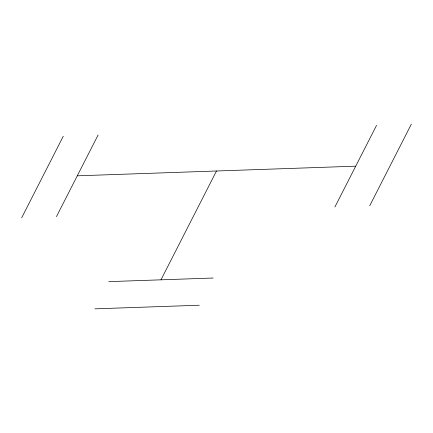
<?xml version="1.0" encoding="UTF-8"?>
<svg xmlns="http://www.w3.org/2000/svg" width="433" height="433" viewBox="0 0 433 433"><rect width="100%" height="100%" fill="white"/><g stroke="black" fill="none" stroke-linecap="round" stroke-linejoin="round"><path stroke-width="0.65" d="M21.65 217.837L63.294 136.216M56.458 216.63L98.102 135.009M160.973 279.826L216.5 170.997M334.904 206.985L376.548 125.364M369.706 205.778L411.35 124.157M77.28 175.82L355.726 166.175M108.764 281.634L213.182 278.018M94.887 308.843L199.304 305.227"/></g></svg>
